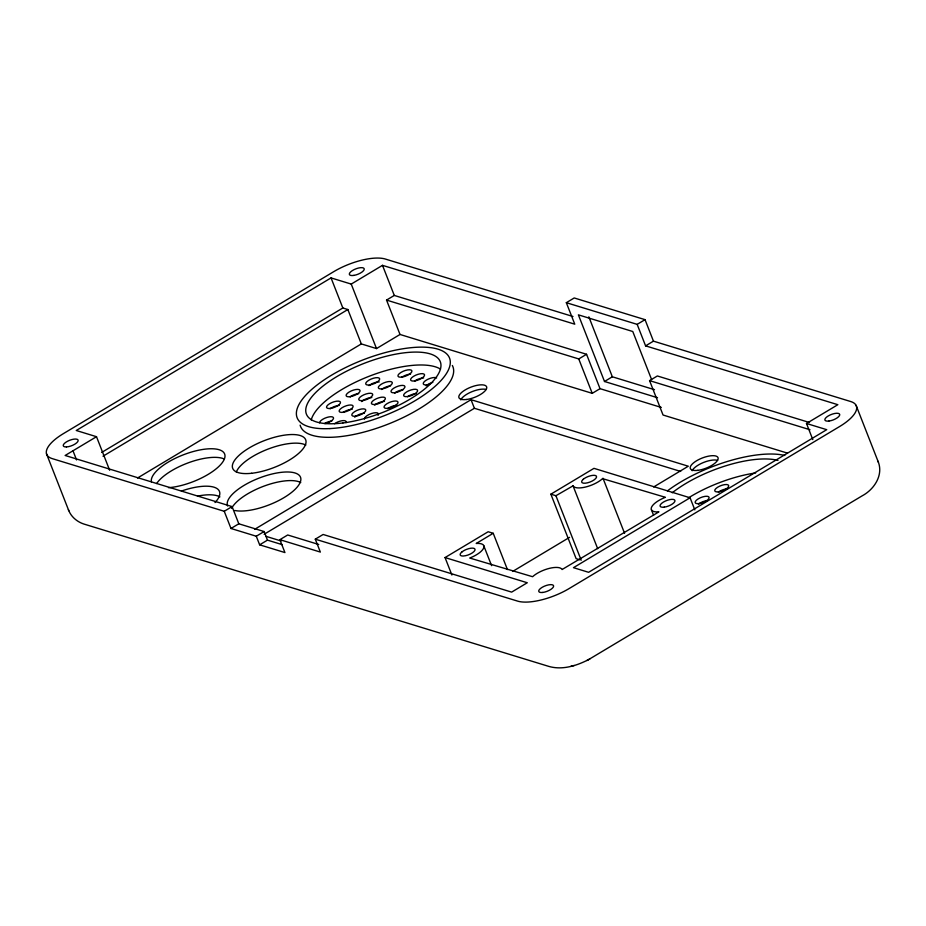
<?xml version="1.0" encoding="UTF-8"?>
<svg xmlns="http://www.w3.org/2000/svg" width="926" height="926" viewBox="0 0 926 926"><rect width="100%" height="100%" fill="white"/><g stroke="black" fill="none" stroke-linecap="round" stroke-linejoin="round"><path stroke-width="1.39" d="M507.436 569.571L493.222 533.295L476.219 543.481L476.913 543.435A17.374 6.343 -21.4 0 1 483.592 548.169A17.374 6.343 -21.4 0 1 470.547 557.718L469.737 558.042L532.6 576.713A17.363 6.332 -21.4 0 1 549.465 568.344A17.363 6.332 -21.4 0 1 562.082 569.525L658.93 511.87L658.224 511.916A17.363 6.332 -21.4 0 1 651.557 507.182A17.363 6.332 -21.4 0 1 664.579 497.644L665.4 497.32L602.537 478.638A17.363 6.332 -21.4 0 1 585.672 487.007A17.363 6.332 -21.4 0 1 573.044 485.837L555.924 495.723L550.866 494.183L576.134 558.667L579.931 559.825M572.986 316.507L385.366 259.048A39.668 14.469 -21.4 0 0 333.788 271.631L63.373 433.646A39.679 14.48 -21.4 0 0 52.25 458.625L224.242 511.291L230.979 528.48L256.271 536.235L259.639 544.824L284.93 552.567L279.872 539.673L320.35 552.07L315.291 539.175L517.599 601.113A39.679 14.48 -21.4 0 0 569.177 588.531L839.616 426.527A39.679 14.48 -21.4 0 0 850.739 401.548L653.455 341.15L645.04 319.655L574.224 297.964L566.33 302.686L574.757 324.181L382.496 265.345L351.232 284.085L331.045 277.904L76.268 430.497L96.501 436.702L109.662 470.281M96.501 436.702L65.144 455.476L232.079 506.591L238.815 523.792L264.107 531.536L267.475 540.136L282.117 544.615M101.663 452.444L342.84 307.988L347.852 309.527L361.325 343.916L376.5 348.57L400.02 334.471L592.235 393.342L600.025 388.665L661.314 407.44M103.006 456.217L347.852 309.527M400.02 334.471L386.536 300.082L394.291 295.44L586.552 354.276L600.025 388.665M137.511 478.013L361.325 343.916M224.242 511.291L232.079 506.591M230.979 528.48L238.815 523.792M254.557 529.383L471.033 399.685L688.296 466.218L653.663 486.96M256.271 536.235L264.107 531.536M264.118 534.267L474.401 408.285L680.668 471.438M259.639 544.824L267.475 540.136M386.536 300.082L578.762 358.941L586.552 354.276M566.33 302.686L637.169 324.366L645.04 319.655M279.872 539.673L287.708 534.985L318.741 544.476M315.291 539.175L323.128 534.476L511.638 592.119L527.276 582.755L445.047 557.568L451.9 575.034M637.169 324.366L645.584 345.861L653.455 341.15M651.568 379.475L632.771 331.508L578.391 314.852L604.504 381.489L612.341 376.789L654.485 389.696M787.517 453.138L663.051 415.022L649.577 380.632L657.367 375.968L809.521 422.522M445.047 557.568L488.164 531.744L493.222 533.295M550.866 494.183L593.971 468.348L690.078 497.783L694.824 509.867M512.645 571.446L569.548 537.358M812.808 439.607L806.488 423.483L837.845 404.697L645.584 345.861M690.078 497.783L573.472 567.673L588.6 572.303L826.721 429.676L806.488 423.483M588.508 659.648L862.141 495.85C874.167 489.495 883.832 474.911 877.998 461.241M46.485 453.763L68.802 510.712C71.487 517.055 77.113 521.732 83.572 523.942L548.794 666.396C562.047 670.239 576.111 665.956 587.998 659.902M586.852 660.527L589.966 658.849M570.798 666.361L572.418 665.944M572.951 665.794L574.224 665.47M649.577 380.632L809.995 429.745M604.504 381.489L657.529 397.717M265.855 536.304L281.053 540.958M856.099 405.356L878.404 462.294M588.843 316.819L612.341 376.789M651.453 509.844L653.559 515.215M578.762 358.941L592.235 393.342M602.976 478.21L624.564 533.283M572.928 485.537L597.675 548.678M555.924 495.723L581.192 560.207M471.033 399.685L474.401 408.285M382.496 265.345L394.291 295.44M483.685 545.507L491.59 565.659M351.232 284.085L376.5 348.57M331.045 277.904L342.84 307.988M72.992 450.788L76.58 459.944M68.385 509.647L68.802 510.712M452.339 365.481A81.824 29.852 -21.4 0 1 387.635 424.316A81.824 29.852 -21.4 0 1 300.128 425.15M311.229 419.929A71.904 26.241 -21.4 0 1 368.641 376.465A71.904 26.241 -21.4 0 1 440.51 369.115M688.331 497.956A71.904 26.241 -21.4 0 1 755.662 472.954M672.241 492.771A71.904 26.241 -21.4 0 1 777.979 460.407M667.438 490.861A81.824 29.852 -21.4 0 1 784.773 455.453M364.497 419.073A7.443 2.709 -21.4 0 1 371.5 413.528A7.443 2.709 -21.4 0 1 378.387 414.489M378.294 414.744A7.443 2.709 -21.4 0 1 377.993 415.276M334.541 423.703A7.443 2.709 -21.4 0 1 342.724 420.635A7.443 2.709 -21.4 0 1 346.046 422.638M319.563 422.823A7.443 2.709 -21.4 0 1 326.762 417.476A7.443 2.709 -21.4 0 1 333.534 418.344A7.443 2.709 -21.4 0 1 325.628 423.599M430.393 384.047A7.443 2.709 -21.4 0 1 423.321 383.966A7.443 2.709 -21.4 0 1 428.263 379.104A7.443 2.709 -21.4 0 1 436.632 377.924M460.778 399.87A14.874 5.429 -21.4 0 1 471.947 391.686A14.874 5.429 -21.4 0 1 486.208 389.487M692.173 470.732A14.874 5.429 -21.4 0 1 703.343 462.549A14.874 5.429 -21.4 0 1 717.615 460.349M426.157 385.795A7.443 2.709 -21.4 0 1 432.847 382.345M407.648 396.664A7.443 2.709 -21.4 0 1 416.295 393.562M387.67 408.69A7.443 2.709 -21.4 0 1 396.71 405.299M414.559 381.072A7.443 2.709 -21.4 0 1 423.645 377.935M394.615 393.075A7.443 2.709 -21.4 0 1 403.192 389.719M374.66 405.102A7.443 2.709 -21.4 0 1 384.498 401.409M354.693 417.163A7.443 2.709 -21.4 0 1 364.416 413.17M401.919 377.206A7.443 2.709 -21.4 0 1 410.554 374.081M381.605 389.499A7.443 2.709 -21.4 0 1 390.54 385.841M361.649 401.56A7.443 2.709 -21.4 0 1 371.812 397.543M343.129 412.429A7.443 2.709 -21.4 0 1 352.216 409.28M324.447 423.564A7.443 2.709 -21.4 0 1 331.763 421.064M368.953 385.621A7.443 2.709 -21.4 0 1 377.414 382.033M377.901 381.975A7.443 2.709 -21.4 0 1 379.209 381.94M350.074 396.814A7.443 2.709 -21.4 0 1 358.721 393.677M330.131 408.806A7.443 2.709 -21.4 0 1 339.171 405.414M718.356 492.204A7.443 2.709 -21.4 0 1 727.396 488.812M698.447 504.195A7.443 2.709 -21.4 0 1 706.932 500.63M231.616 508.386A39.181 14.295 -21.4 0 1 263.771 486.196A39.181 14.295 -21.4 0 1 300.753 482.55M197.481 496.128A39.181 14.295 -21.4 0 1 219.902 496.868M236.327 471.959A39.181 14.295 -21.4 0 1 267.753 449.203A39.181 14.295 -21.4 0 1 305.823 445.059M156.668 483.534A39.181 14.295 -21.4 0 1 188.291 462.815A39.181 14.295 -21.4 0 1 223.733 458.775M181.427 491.058A39.181 14.295 -21.4 0 1 214.427 487.331A39.181 14.295 -21.4 0 1 215.017 502.563M227.646 506.036A39.181 14.295 -21.4 0 1 271.387 474.17A39.181 14.295 -21.4 0 1 295.209 489.229A39.181 14.295 -21.4 0 1 234.66 510.469M151.436 481.833A39.181 14.295 -21.4 0 1 192.874 451.633A39.181 14.295 -21.4 0 1 222.819 461.889A39.181 14.295 -21.4 0 1 168.509 487.678M461.831 552.046L461.484 552.359A7.94 2.894 -21.4 0 0 460.28 555.068L460.407 555.253A7.94 2.894 -21.4 0 0 462.907 556.017L463.37 556.017A7.94 2.894 -21.4 0 0 474.911 550.287A7.94 2.894 -21.4 0 0 466.276 549.488L465.709 549.731A7.94 2.894 -21.4 0 0 461.831 552.046M583.322 479.263L582.963 479.575A7.94 2.894 -21.4 0 0 587.535 482.816A7.94 2.894 -21.4 0 0 596.448 476.288L596.321 476.091A7.94 2.894 -21.4 0 0 593.821 475.327L593.346 475.339A7.94 2.894 -21.4 0 0 587.767 476.693L587.2 476.936A7.94 2.894 -21.4 0 0 583.322 479.263M329.922 428.588A81.824 29.852 -21.4 0 0 450.082 364.786A81.824 29.852 -21.4 0 0 340.027 370.4A81.824 29.852 -21.4 0 0 329.922 428.588M342.956 422.962A71.904 26.241 -21.4 0 0 440.857 363.837A71.904 26.241 -21.4 0 0 336.207 376.975A71.904 26.241 -21.4 0 0 342.956 422.962M718.865 491.799A7.443 2.709 -21.4 0 0 728.693 485.606A7.443 2.709 -21.4 0 0 717.638 487.238A7.443 2.709 -21.4 0 0 718.865 491.799M699.199 503.559A7.443 2.709 -21.4 0 0 709.108 497.378A7.443 2.709 -21.4 0 0 698.111 498.94A7.443 2.709 -21.4 0 0 699.199 503.559M355.989 416.144A7.443 2.709 -21.4 0 0 365.758 409.929A7.443 2.709 -21.4 0 0 354.658 411.619A7.443 2.709 -21.4 0 0 355.989 416.144M343.338 412.267A7.443 2.709 -21.4 0 0 353.107 406.063A7.443 2.709 -21.4 0 0 342.007 407.741A7.443 2.709 -21.4 0 0 343.338 412.267M330.64 408.401A7.443 2.709 -21.4 0 0 340.467 402.208A7.443 2.709 -21.4 0 0 329.413 403.84A7.443 2.709 -21.4 0 0 330.64 408.401M407.776 396.548A7.443 2.709 -21.4 0 0 417.591 390.344A7.443 2.709 -21.4 0 0 406.537 391.976A7.443 2.709 -21.4 0 0 407.776 396.548M375.528 404.407A7.443 2.709 -21.4 0 0 385.355 398.215A7.443 2.709 -21.4 0 0 374.301 399.847A7.443 2.709 -21.4 0 0 375.528 404.407M388.179 408.285A7.443 2.709 -21.4 0 0 398.006 402.081A7.443 2.709 -21.4 0 0 386.941 403.724A7.443 2.709 -21.4 0 0 388.179 408.285M395.124 392.67A7.443 2.709 -21.4 0 0 404.951 386.478A7.443 2.709 -21.4 0 0 393.897 388.11A7.443 2.709 -21.4 0 0 395.124 392.67M414.767 380.922A7.443 2.709 -21.4 0 0 424.536 374.717A7.443 2.709 -21.4 0 0 413.447 376.396A7.443 2.709 -21.4 0 0 414.767 380.922M402.127 377.056A7.443 2.709 -21.4 0 0 411.896 370.84A7.443 2.709 -21.4 0 0 400.796 372.53A7.443 2.709 -21.4 0 0 402.127 377.056M382.484 388.804A7.443 2.709 -21.4 0 0 392.3 382.6A7.443 2.709 -21.4 0 0 381.246 384.232A7.443 2.709 -21.4 0 0 382.484 388.804M362.934 400.53A7.443 2.709 -21.4 0 0 372.703 394.326A7.443 2.709 -21.4 0 0 361.603 396.004A7.443 2.709 -21.4 0 0 362.934 400.53M350.294 396.664A7.443 2.709 -21.4 0 0 360.052 390.448A7.443 2.709 -21.4 0 0 348.963 392.138A7.443 2.709 -21.4 0 0 350.294 396.664M369.833 384.927A7.443 2.709 -21.4 0 0 379.66 378.734A7.443 2.709 -21.4 0 0 368.606 380.366A7.443 2.709 -21.4 0 0 369.833 384.927M466.38 399.5A14.874 5.429 -21.4 0 0 486.74 387.3A14.874 5.429 -21.4 0 0 465.188 389.915A14.874 5.429 -21.4 0 0 466.38 399.5M697.787 470.35A14.874 5.429 -21.4 0 0 718.148 458.15A14.874 5.429 -21.4 0 0 696.583 460.766A14.874 5.429 -21.4 0 0 697.787 470.35M664.255 507.147A7.94 2.894 -21.4 0 0 674.961 500.596A7.94 2.894 -21.4 0 0 663.329 502.135A7.94 2.894 -21.4 0 0 664.255 507.147M828.944 421.052A7.94 2.894 -21.4 0 0 839.732 414.524A7.94 2.894 -21.4 0 0 828.18 415.994A7.94 2.894 -21.4 0 0 828.944 421.052M542.763 592.455A7.94 2.894 -21.4 0 0 553.621 585.95A7.94 2.894 -21.4 0 0 542.127 587.339A7.94 2.894 -21.4 0 0 542.763 592.455M353.929 275.392A7.94 2.894 -21.4 0 0 364.184 268.725A7.94 2.894 -21.4 0 0 352.25 270.658A7.94 2.894 -21.4 0 0 353.929 275.392M66.452 446.934A7.94 2.894 -21.4 0 0 78.143 440.764A7.94 2.894 -21.4 0 0 67.517 441.262A7.94 2.894 -21.4 0 0 66.452 446.934M251.606 473.279A39.181 14.295 -21.4 0 0 306.031 441.413A39.181 14.295 -21.4 0 0 249.939 447.513A39.181 14.295 -21.4 0 0 251.606 473.279"/></g></svg>
